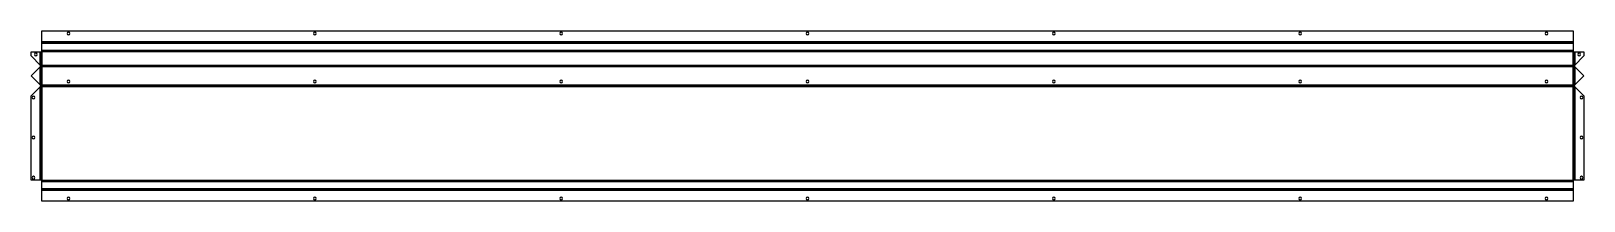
# Model space of a CAD drawing. Header units: millimetres. Extents: x -13 to 1878, y 0 to 208.
import ezdxf

# ---------------------------------------------------------------- set-up
doc = ezdxf.new("R2010")
doc.units = ezdxf.units.MM

msp = doc.modelspace()

# ---------------------------------------------------------------- linework, layer by layer
at = {"layer": 'BEND'}
for p, q in [((0, 193.4), (1865, 193.4)), ((-1.1, 182), (-1.1, 164.9)), ((0, 183.2), (1865, 183.2)), ((1866.1, 164.9), (1866.1, 182)), ((-1.5, 164.9), (1866.5, 164.9)), ((-1.1, 164.9), (-1.1, 140.7)), ((1866.1, 140.7), (1866.1, 164.9)), ((-1.5, 140.7), (1866.5, 140.7)), ((-1.1, 140.7), (-1.1, 25.5)), ((1866.1, 25.5), (1866.1, 140.7)), ((0, 24.4), (1865, 24.4)), ((0, 14.1), (1865, 14.1))]:
    msp.add_line(p, q, dxfattribs=at)
at = {"layer": 'BEND_EXTENT'}
for p, q in [((0, 194.6), (1865, 194.6)), ((1865, 192.3), (0, 192.3)), ((-2.3, 166.1), (-2.3, 182)), ((0, 184.3), (1865, 184.3)), ((1867.3, 182), (1867.3, 166.1)), ((-2.3, 141.9), (-2.3, 163.7)), ((1867.3, 163.7), (1867.3, 141.9)), ((-2.3, 25.5), (-2.3, 139.5)), ((1867.3, 139.5), (1867.3, 25.5)), ((1865, 23.3), (0, 23.3)), ((0, 15.3), (1865, 15.3)), ((1865, 13), (0, 13))]:
    msp.add_line(p, q, dxfattribs=at)
for points in [[(1865, 166), (1865, 182), (0, 182), (0, 166)], [(0, 163.8), (0, 141.8), (1865, 141.8), (1865, 163.8)], [(1865, 25.5), (1865, 139.5), (0, 139.5), (0, 25.5)]]:
    msp.add_lwpolyline(points, close=True, dxfattribs=at)
at = {"layer": 'INTERIOR_PROFILES', "extrusion": (0, 0, -1)}
for centre in [(-32.5, 204.6), (-332.5, 204.6), (-632.5, 204.6), (-932.5, 204.6), (-1232.5, 204.6), (-1532.5, 204.6), (-1832.5, 204.6), (7.3, 179), (-1872.3, 179), (-32.5, 145.8), (-332.5, 145.8), (-632.5, 145.8), (-932.5, 145.8), (-1232.5, 145.8), (-1532.5, 145.8), (-1832.5, 145.8), (10.2, 126.5), (-1875.2, 126.5), (10.2, 77.5), (-1875.2, 77.5), (10.2, 28.5), (-1875.2, 28.5), (-32.5, 3), (-332.5, 3), (-632.5, 3), (-932.5, 3), (-1232.5, 3), (-1532.5, 3), (-1832.5, 3)]:
    msp.add_circle(centre, 1.7, dxfattribs=at)
at = {"layer": 'OUTER_PROFILES'}
msp.add_lwpolyline([(-1.8, 141.4), (-13.2, 152.8), (-1.8, 164.2, 0.414214), (-1.8, 165.6), (-13.2, 177.1), (-13.2, 182), (0, 182), (0, 184.3), (0, 192.3), (0, 207.6), (1865, 207.6), (1865, 192.3), (1865, 184.3), (1865, 182), (1878.2, 182), (1878.2, 177.1), (1866.8, 165.6, 0.414214), (1866.8, 164.2), (1878.2, 152.8), (1866.8, 141.4, 0.414214), (1866.8, 139.9), (1878.2, 128.5), (1878.2, 25.5), (1865, 25.5), (1865, 23.3), (1865, 15.3), (1865, 0), (0, 0), (0, 15.3), (0, 23.3), (0, 25.5), (-13.2, 25.5), (-13.2, 128.5), (-1.8, 139.9, 0.414214)], format="xyb", close=True, dxfattribs=at)

doc.saveas('drawing.dxf')
